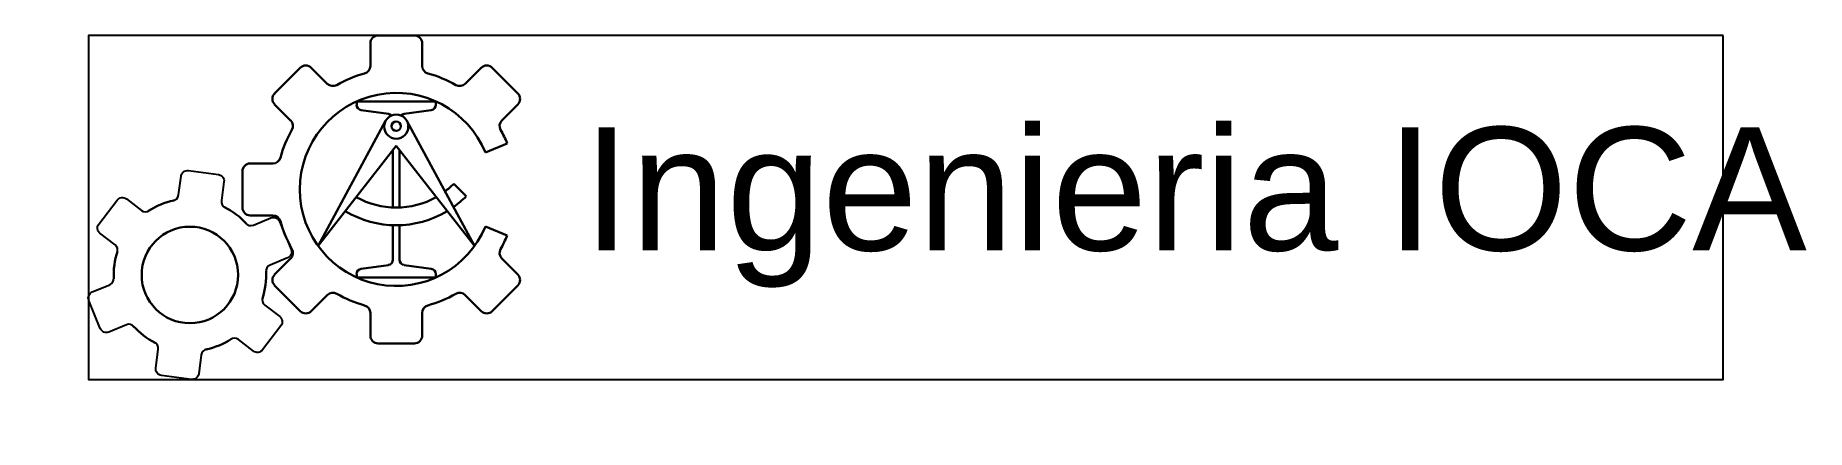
# Model space of a CAD drawing. Header units: millimetres. Extents: x -13 to 419, y -12 to 84.
import ezdxf

# ---------------------------------------------------------------- set-up
doc = ezdxf.new("R2010")
doc.units = ezdxf.units.MM

# ---------------------------------------------------------------- blocks, each defined once
blk = doc.blocks.new('*U17')
blk.add_lwpolyline([(-6.66, -0.64, 0.338133), (-4.99, 0.33), (-3.22, 4.59, -0.414214), (-1.14, 5.45), (5.67, 2.63, -0.414214), (6.53, 0.55), (4.77, -3.71, 0.338133), (5.26, -5.57)], format="xyb")
blk = doc.blocks.new('*U19')
at = {"color": 0, "linetype": 'ByBlock', "lineweight": -2, "transparency": 16777216}
for p, rotation in [((-90.56, 61.19), 59.99999999999996), ((-57.33, 48.45), 299.9999999999999), ((-97.92, 42.01), 120), ((-64.68, 29.26), 239.9999999999999), ((-84.98, 26.04), 180)]:
    blk.add_blockref('*U17', p, dxfattribs=dict(at, rotation=rotation))
blk.add_blockref('*U17', (-70.27, 64.42), dxfattribs=at)

msp = doc.modelspace()

# ---------------------------------------------------------------- linework, layer by layer
at = {"lineweight": 30}
for p, q in [((70.59, 83.7), (79.41, 83.7)), ((68.69, 76.29), (68.69, 81.8)), ((81.31, 76.29), (81.31, 81.8)), ((45.38, 69.61), (51.62, 75.84)), ((58.2, 71.95), (54.31, 75.84)), ((91.8, 71.95), (95.69, 75.84)), ((98.38, 75.84), (104.62, 69.61)), ((49.28, 63.03), (45.38, 66.92)), ((65.36, 67.66), (84.64, 67.66)), ((65.36, 66.83), (65.36, 67.66)), ((66.46, 65.55), (73.09, 64.62)), ((76.91, 64.62), (83.54, 65.55)), ((84.64, 66.83), (84.64, 67.66)), ((100.72, 63.03), (104.62, 66.92)), ((72.41, 62.91), (55.96, 32.46)), ((77.59, 62.91), (94.04, 32.46)), ((55.96, 32.46), (75, 56.81)), ((94.04, 32.46), (75, 56.81)), ((102.04, 57.43), (96.71, 55.22)), ((44.94, 52.54), (39.43, 52.54)), ((74.2, 41.82), (74.2, 55.78)), ((75.8, 41.82), (75.8, 55.78)), ((37.53, 41.82), (37.53, 50.64)), ((88.99, 47.6), (92.04, 44.56)), ((44.94, 39.92), (39.43, 39.92)), ((74.2, 29.11), (74.2, 37.52)), ((75.8, 29.11), (75.8, 37.52)), ((102.04, 35.03), (96.71, 37.23)), ((49.28, 29.43), (45.38, 25.53)), ((66.46, 26.9), (73.09, 27.83)), ((76.91, 27.83), (83.54, 26.9)), ((100.72, 29.43), (104.62, 25.53)), ((51.62, 16.61), (45.38, 22.85)), ((65.36, 24.8), (65.36, 25.63)), ((65.36, 24.8), (84.64, 24.8)), ((84.64, 24.8), (84.64, 25.63)), ((104.62, 22.85), (98.38, 16.61)), ((58.2, 20.51), (54.31, 16.61)), ((91.8, 20.51), (95.69, 16.61)), ((68.69, 16.16), (68.69, 10.65)), ((81.31, 16.16), (81.31, 10.65)), ((79.41, 8.75), (70.59, 8.75))]:
    msp.add_line(p, q, dxfattribs=at)
msp.add_lwpolyline([(398.17, 83.7), (0, 83.7), (0, 0), (398.17, 0)], close=True)
for centre, radius in [((75, 61.51), 2.94), ((75, 61.59), 1.14), ((24.74, 25.41), 11.75)]:
    msp.add_circle(centre, radius, dxfattribs=at)
for centre, radius, start, end in [((70.59, 81.8), 1.9, 90, 180), ((79.41, 81.8), 1.9, 0, 90), ((52.96, 74.5), 1.9, 45, 135), ((75, 46.23), 29.26, 105.2716, 119.7284), ((66.79, 76.29), 1.9, 285.2716, 0), ((83.21, 76.29), 1.9, 180, 254.7284), ((75, 46.23), 29.26, 60.2716, 74.7284), ((97.04, 74.5), 1.9, 45, 135), ((46.73, 68.27), 1.9, 135, 225), ((75, 46.23), 23.5, 22.5, 337.5), ((59.55, 73.29), 1.9, 225, 299.7284), ((90.45, 73.29), 1.9, 240.2716, 315), ((103.27, 68.27), 1.9, 315, 45), ((66.64, 66.83), 1.29, 180, 262), ((83.36, 66.83), 1.29, 278, 0), ((75, 46.23), 29.26, 150.2716, 164.7284), ((47.94, 61.68), 1.9, 330.2716, 45), ((72.91, 63.35), 1.29, 42.9, 82), ((77.09, 63.35), 1.29, 98, 137.1), ((102.06, 61.68), 1.9, 135, 209.7284), ((75, 46.23), 29.26, 22.5, 29.7284), ((39.43, 50.64), 1.9, 90, 180), ((44.94, 54.44), 1.9, 270, 344.7284), ((75, 61.59), 19.79, 306.8168, 315), ((24.74, 25.41), 18.56, 102.0371, 122.9629), ((75, 61.59), 19.79, 240.5477, 299.4523), ((75, 61.59), 24.09, 305.3013, 315), ((24.74, 25.41), 18.56, 42.0371, 62.9629), ((39.43, 41.82), 1.9, 180, 270), ((44.94, 38.02), 1.9, 15.2716, 90), ((75, 61.59), 24.09, 239.0081, 300.9919), ((75, 46.23), 29.26, 195.2716, 209.7284), ((75, 46.23), 29.26, 330.2716, 337.5), ((24.74, 25.41), 18.56, 162.0371, 182.9629), ((47.94, 30.77), 1.9, 315, 29.7284), ((102.06, 30.77), 1.9, 150.2716, 225), ((24.74, 25.41), 18.56, 342.0371, 2.9629), ((66.64, 25.63), 1.29, 98, 180), ((72.91, 29.11), 1.29, 278, 0), ((77.09, 29.11), 1.29, 180, 262), ((83.36, 25.63), 1.29, 0, 82), ((46.73, 24.19), 1.9, 135, 225), ((103.27, 24.19), 1.9, 315, 45), ((59.55, 19.17), 1.9, 60.2716, 135), ((75, 46.23), 29.26, 240.2716, 254.7284), ((66.79, 16.16), 1.9, 0, 74.7284), ((83.21, 16.16), 1.9, 105.2716, 180), ((75, 46.23), 29.26, 285.2716, 299.7284), ((90.45, 19.17), 1.9, 45, 119.7284), ((24.74, 25.41), 18.56, 222.0371, 242.9629), ((52.96, 17.96), 1.9, 225, 315), ((97.04, 17.96), 1.9, 225, 315), ((24.74, 25.41), 18.56, 282.0371, 302.9629), ((70.59, 10.65), 1.9, 180, 270), ((79.41, 10.65), 1.9, 270, 0)]:
    msp.add_arc(centre, radius, start, end, dxfattribs=at)

# ---------------------------------------------------------------- block references
at = {"lineweight": 30, "rotation": 315.0000000000003}
msp.add_blockref('*U19', (47.64, -61.46), dxfattribs=at)

# ---------------------------------------------------------------- texts
at = {"insert": (120.45, 41.85), "char_height": 30, "attachment_point": 4}
msp.add_mtext_dynamic_manual_height_columns('{\\fHelveticaNeue-Light|b0|i0|c0|p2;Ingenieria IOCA}', width=307.4765, gutter_width=12.5, heights=[0], dxfattribs=at)

doc.saveas('drawing.dxf')
